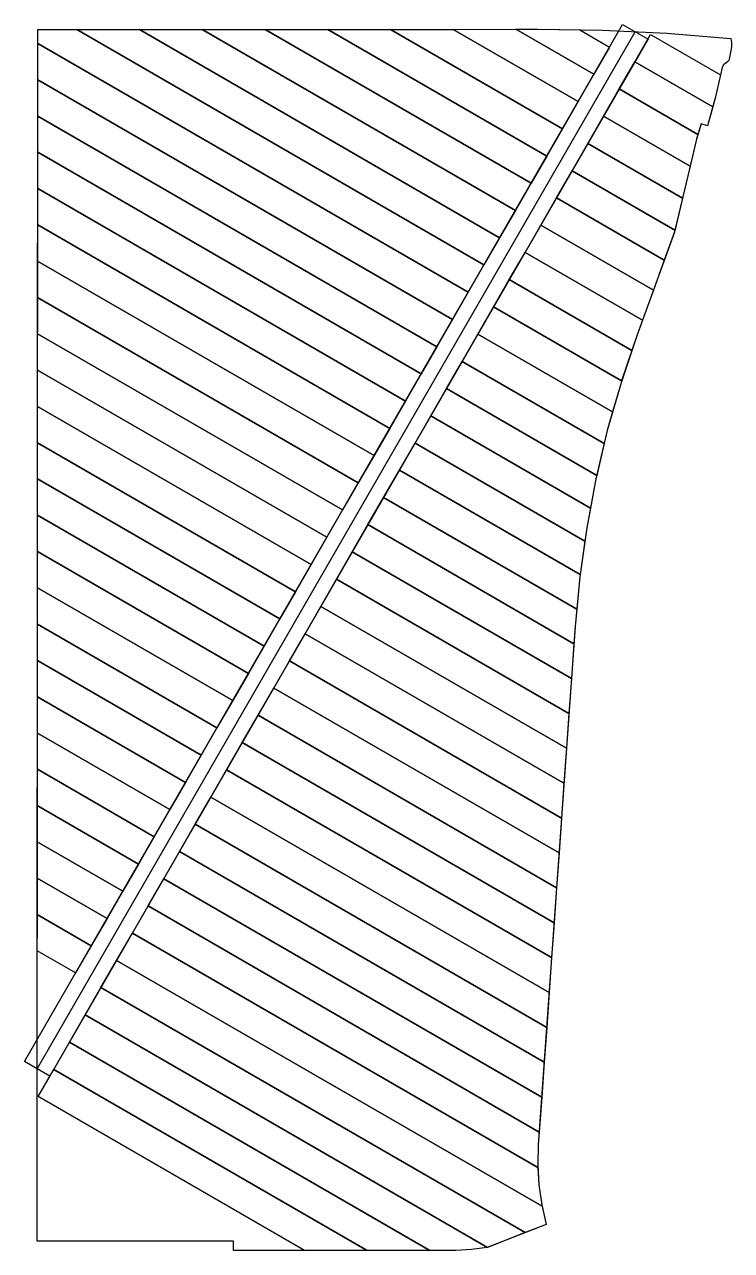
# Model space of a CAD drawing. Header units: feet. Extents: x -12 to 663, y 0 to 1170.
import ezdxf

# ---------------------------------------------------------------- set-up
doc = ezdxf.new("R2010")
doc.units = ezdxf.units.FT
for name, color, linetype in [('CENTERLINE', 2, 'Continuous'), ('LOTS', 3, 'Continuous'), ('PARCEL', 5, 'Continuous'), ('ROADS', 1, 'Continuous')]:
    doc.layers.add(name, color=color, linetype=linetype)

msp = doc.modelspace()

# ---------------------------------------------------------------- linework, layer by layer
at = {"layer": 'CENTERLINE'}
msp.add_lwpolyline([(0.1, 173.3), (571.3, 1162.7)], dxfattribs=at)
at = {"layer": 'LOTS'}
for points in [[(37.9, 1164.8), (426.8, 940.3), (411.8, 914.3), (0.7, 1151.7), (0.7, 1164.8), (37.9, 1164.8)], [(97.8, 1164.9), (441.8, 966.3), (426.8, 940.3), (37.9, 1164.8), (97.8, 1164.9)], [(157.7, 1164.9), (456.8, 992.2), (441.8, 966.3), (97.8, 1164.9), (157.7, 1164.9)], [(217.7, 1164.9), (471.8, 1018.2), (456.8, 992.2), (157.7, 1164.9), (217.7, 1164.9)], [(277.6, 1165), (486.8, 1044.2), (471.8, 1018.2), (217.7, 1164.9), (277.6, 1165)], [(337.5, 1165), (501.8, 1070.2), (486.8, 1044.2), (277.6, 1165), (337.5, 1165)], [(397.4, 1165), (516.8, 1096.2), (501.8, 1070.2), (337.5, 1165), (397.4, 1165)], [(457.4, 1165.1), (531.8, 1122.2), (516.8, 1096.2), (397.4, 1165), (457.4, 1165.1)], [(478.4, 1165.1), (518.4, 1164.5), (546.8, 1148.1), (531.8, 1122.2), (457.4, 1165.1), (478.4, 1165.1)], [(586, 1160.1), (652.7, 1121.6), (647.9, 1100.7), (645.3, 1091.2), (571, 1134.1), (586, 1160.1)], [(396.8, 888.3), (0.6, 1117), (0.7, 1151.7), (411.8, 914.3), (396.8, 888.3)], [(571, 1134.1), (645.3, 1091.2), (640.3, 1073.1), (634.1, 1074.9), (631.1, 1064.8), (556, 1108.2), (571, 1134.1)], [(381.8, 862.3), (0.6, 1082.4), (0.6, 1117), (396.8, 888.3), (381.8, 862.3)], [(556, 1108.2), (631.1, 1064.8), (629.7, 1060.4), (623.6, 1034.5), (541, 1082.2), (556, 1108.2)], [(366.8, 836.4), (0.6, 1047.8), (0.6, 1082.4), (381.8, 862.3), (366.8, 836.4)], [(541, 1082.2), (623.6, 1034.5), (616.4, 1004), (526, 1056.2), (541, 1082.2)], [(526, 1056.2), (616.4, 1004), (609.2, 973.5), (511, 1030.2), (526, 1056.2)], [(351.8, 810.4), (0.6, 1013.1), (0.6, 1047.8), (366.8, 836.4), (351.8, 810.4)], [(511, 1030.2), (609.2, 973.5), (608.8, 971.8), (599, 944.8), (496, 1004.2), (511, 1030.2)], [(336.8, 784.4), (0.6, 978.5), (0.6, 1013.1), (351.8, 810.4), (336.8, 784.4)], [(496, 1004.2), (599, 944.8), (588.6, 916.1), (481, 978.2), (496, 1004.2)], [(321.8, 758.4), (0.5, 943.9), (0.6, 978.5), (336.8, 784.4), (321.8, 758.4)], [(481, 978.2), (588.6, 916.1), (578.2, 887.5), (466, 952.3), (481, 978.2)], [(466, 952.3), (578.2, 887.5), (572.8, 872.8), (568.1, 858.7), (451, 926.3), (466, 952.3)], [(306.8, 732.4), (0.5, 909.2), (0.5, 943.9), (321.8, 758.4), (306.8, 732.4)], [(451, 926.3), (568.1, 858.7), (558.3, 829.7), (436, 900.3), (451, 926.3)], [(291.8, 706.5), (0.5, 874.6), (0.5, 909.2), (306.8, 732.4), (291.8, 706.5)], [(436, 900.3), (558.3, 829.7), (557.7, 827.9), (549.7, 800), (421, 874.3), (436, 900.3)], [(276.8, 680.5), (0.5, 840), (0.5, 874.6), (291.8, 706.5), (276.8, 680.5)], [(421, 874.3), (549.7, 800), (544.6, 782.3), (541.7, 770), (406, 848.3), (421, 874.3)], [(406, 848.3), (541.7, 770), (534.5, 739.5), (391, 822.4), (406, 848.3)], [(261.8, 654.5), (0.5, 805.4), (0.5, 840), (276.8, 680.5), (261.8, 654.5)], [(391, 822.4), (534.5, 739.5), (533.7, 736.2), (528.4, 708.4), (376, 796.4), (391, 822.4)], [(246.8, 628.5), (0.4, 770.7), (0.5, 805.4), (261.8, 654.5), (246.8, 628.5)], [(376, 796.4), (528.4, 708.4), (524.9, 689.6), (523.1, 676.8), (361, 770.4), (376, 796.4)], [(231.8, 602.5), (0.4, 736.1), (0.4, 770.7), (246.8, 628.5), (231.8, 602.5)], [(361, 770.4), (523.1, 676.8), (518.6, 644.8), (346, 744.4), (361, 770.4)], [(346, 744.4), (518.6, 644.8), (518.3, 642.6), (515.4, 612), (331, 718.4), (346, 744.4)], [(216.8, 576.5), (0.4, 701.5), (0.4, 736.1), (231.8, 602.5), (216.8, 576.5)], [(331, 718.4), (515.4, 612), (513.8, 595.4), (512.6, 578.9), (316, 692.5), (331, 718.4)], [(201.8, 550.6), (0.4, 666.8), (0.4, 701.5), (216.8, 576.5), (201.8, 550.6)], [(316, 692.5), (512.6, 578.9), (510.3, 545.6), (301, 666.5), (316, 692.5)], [(186.8, 524.6), (0.4, 632.2), (0.4, 666.8), (201.8, 550.6), (186.8, 524.6)], [(301, 666.5), (510.3, 545.6), (507.9, 512.4), (286, 640.5), (301, 666.5)], [(171.8, 498.6), (0.3, 597.6), (0.4, 632.2), (186.8, 524.6), (171.8, 498.6)], [(286, 640.5), (507.9, 512.4), (505.6, 479.1), (271, 614.5), (286, 640.5)], [(271, 614.5), (505.6, 479.1), (503.2, 445.8), (256, 588.5), (271, 614.5)], [(156.8, 472.6), (0.3, 563), (0.3, 597.6), (171.8, 498.6), (156.8, 472.6)], [(256, 588.5), (503.2, 445.8), (500.8, 412.5), (241, 562.5), (256, 588.5)], [(141.8, 446.6), (0.3, 528.3), (0.3, 563), (156.8, 472.6), (141.8, 446.6)], [(241, 562.5), (500.8, 412.5), (498.5, 379.3), (226, 536.6), (241, 562.5)], [(126.8, 420.7), (0.3, 493.7), (0.3, 528.3), (141.8, 446.6), (126.8, 420.7)], [(226, 536.6), (498.5, 379.3), (496.1, 346), (211, 510.6), (226, 536.6)], [(211, 510.6), (496.1, 346), (493.8, 312.7), (196, 484.6), (211, 510.6)], [(111.8, 394.7), (0.3, 459.1), (0.3, 493.7), (126.8, 420.7), (111.8, 394.7)], [(196, 484.6), (493.8, 312.7), (491.4, 279.4), (181, 458.6), (196, 484.6)], [(96.8, 368.7), (0.2, 424.4), (0.3, 459.1), (111.8, 394.7), (96.8, 368.7)], [(181, 458.6), (491.4, 279.4), (489, 246.2), (166, 432.6), (181, 458.6)], [(81.8, 342.7), (0.2, 389.8), (0.2, 424.4), (96.8, 368.7), (81.8, 342.7)], [(166, 432.6), (489, 246.2), (486.7, 212.9), (151, 406.7), (166, 432.6)], [(151, 406.7), (486.7, 212.9), (484.3, 179.6), (136, 380.7), (151, 406.7)], [(66.8, 316.8), (0.2, 355.2), (0.2, 389.8), (81.8, 342.7), (66.8, 316.8)], [(136, 380.7), (484.3, 179.6), (482, 146.3), (121, 354.7), (136, 380.7)], [(51.8, 290.8), (0.2, 320.5), (0.2, 355.2), (66.8, 316.8), (51.8, 290.8)], [(121, 354.7), (482, 146.3), (479.6, 113), (106, 328.7), (121, 354.7)], [(106, 328.7), (479.6, 113), (478.7, 100.7), (478.2, 81.6), (478.3, 79.1), (91, 302.8), (106, 328.7)], [(36.8, 264.8), (0.2, 285.9), (0.2, 320.5), (51.8, 290.8), (36.8, 264.8)], [(91, 302.8), (478.3, 79.1), (479.3, 62.5), (482, 43.5), (482.3, 42.2), (76, 276.8), (91, 302.8)], [(76, 276.8), (482.3, 42.2), (486.3, 24.9), (466, 17), (61, 250.8), (76, 276.8)], [(61, 250.8), (466, 17), (430.2, 3), (46, 224.8), (61, 250.8)], [(375.2, 0.1), (31, 198.8), (46, 224.8), (430.2, 3), (429.9, 2.8), (415, 0.8), (399.9, 0.1), (375.2, 0.1)], [(315.2, 0.1), (16, 172.8), (31, 198.8), (375.2, 0.1), (315.2, 0.1)], [(255.3, 0), (1, 146.9), (16, 172.8), (315.2, 0.1), (255.3, 0)]]:
    msp.add_lwpolyline(points, close=True, dxfattribs=at)
at = {"layer": 'PARCEL'}
msp.add_lwpolyline([(429.9, 2.8), (415, 0.8), (399.9, 0.1), (187.5, 0), (187.5, 9), (0, 8.9), (0.7, 1164.8), (478.4, 1165.1), (539.9, 1164.2), (601.3, 1161.3), (662.6, 1156.4), (663.2, 1152.6), (663.2, 1148.7), (662.7, 1144.8), (661.1, 1136.7), (660.9, 1136.1), (660.6, 1135.5), (660.3, 1134.9), (659.8, 1134.4), (659.3, 1134), (656.5, 1132), (655.9, 1131.4), (655.4, 1130.8), (654.9, 1130.1), (654.6, 1129.4), (654.3, 1128.6), (647.9, 1100.7), (640.3, 1073.1), (634.2, 1074.9), (629.7, 1060.4), (608.8, 971.7), (572.8, 872.8), (557.7, 827.9), (544.6, 782.3), (533.7, 736.2), (524.9, 689.6), (518.3, 642.6), (513.8, 595.4), (478.7, 100.7), (478.2, 81.6), (479.3, 62.5), (482, 43.5), (486.3, 24.9), (429.9, 2.8)], close=True, dxfattribs=at)
at = {"layer": 'ROADS'}
msp.add_lwpolyline([(559.2, 1169.7), (583.5, 1155.7), (12.2, 166.3), (-12, 180.3), (559.2, 1169.7)], close=True, dxfattribs=at)

doc.saveas('drawing.dxf')
